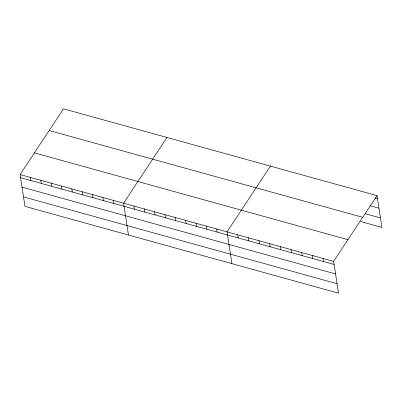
<?xml version="1.0" encoding="UTF-8"?>
<svg xmlns="http://www.w3.org/2000/svg" width="402" height="402" viewBox="0 0 402 402"><rect width="100%" height="100%" fill="white"/><g stroke="black" fill="none" stroke-linecap="round" stroke-linejoin="round"><path stroke-width="0.6" d="M377.036 195.633L333.655 261.385L338.519 293.174L24.964 206.367L20.1 174.574L63.481 108.826L377.036 195.633L381.9 227.426L360.579 221.522M166.956 137.474L123.575 203.221L128.439 235.014M270.425 166.121L227.045 231.869L231.909 263.662M375.141 198.085L377.508 198.739M370.076 205.749L378.96 208.206M365.051 213.698L380.453 217.959M49.165 130.519L362.72 217.331M34.416 152.876L347.971 239.687M20.1 174.574L333.655 261.385M20.577 177.674L334.127 264.486M22.025 187.141L335.58 273.953M23.517 196.9L337.072 283.706M322.992 258.431L323.469 261.536M312.334 255.481L312.806 258.587M301.671 252.526L302.148 255.632M291.013 249.577L291.485 252.682M280.35 246.627L280.827 249.727M269.687 243.672L270.164 246.778M259.029 240.723L259.501 243.828M248.366 237.773L248.843 240.873M237.708 234.818L238.18 237.924M216.698 229.004L217.175 232.105M206.352 226.14L206.824 229.24M196.005 223.276L196.477 226.376M185.659 220.407L186.131 223.512M175.307 217.542L175.785 220.648M164.961 214.678L165.438 217.783M154.614 211.814L155.092 214.919M144.268 208.95L144.74 212.055M133.921 206.085L134.394 209.191M113.223 200.357L113.701 203.457M102.877 197.493L103.354 200.593M92.53 194.623L93.008 197.729M82.184 191.759L82.656 194.864M71.837 188.895L72.31 192M61.491 186.031L61.963 189.136M51.139 183.166L51.617 186.272M40.793 180.302L41.27 183.407M30.446 177.438L30.924 180.543"/></g></svg>
